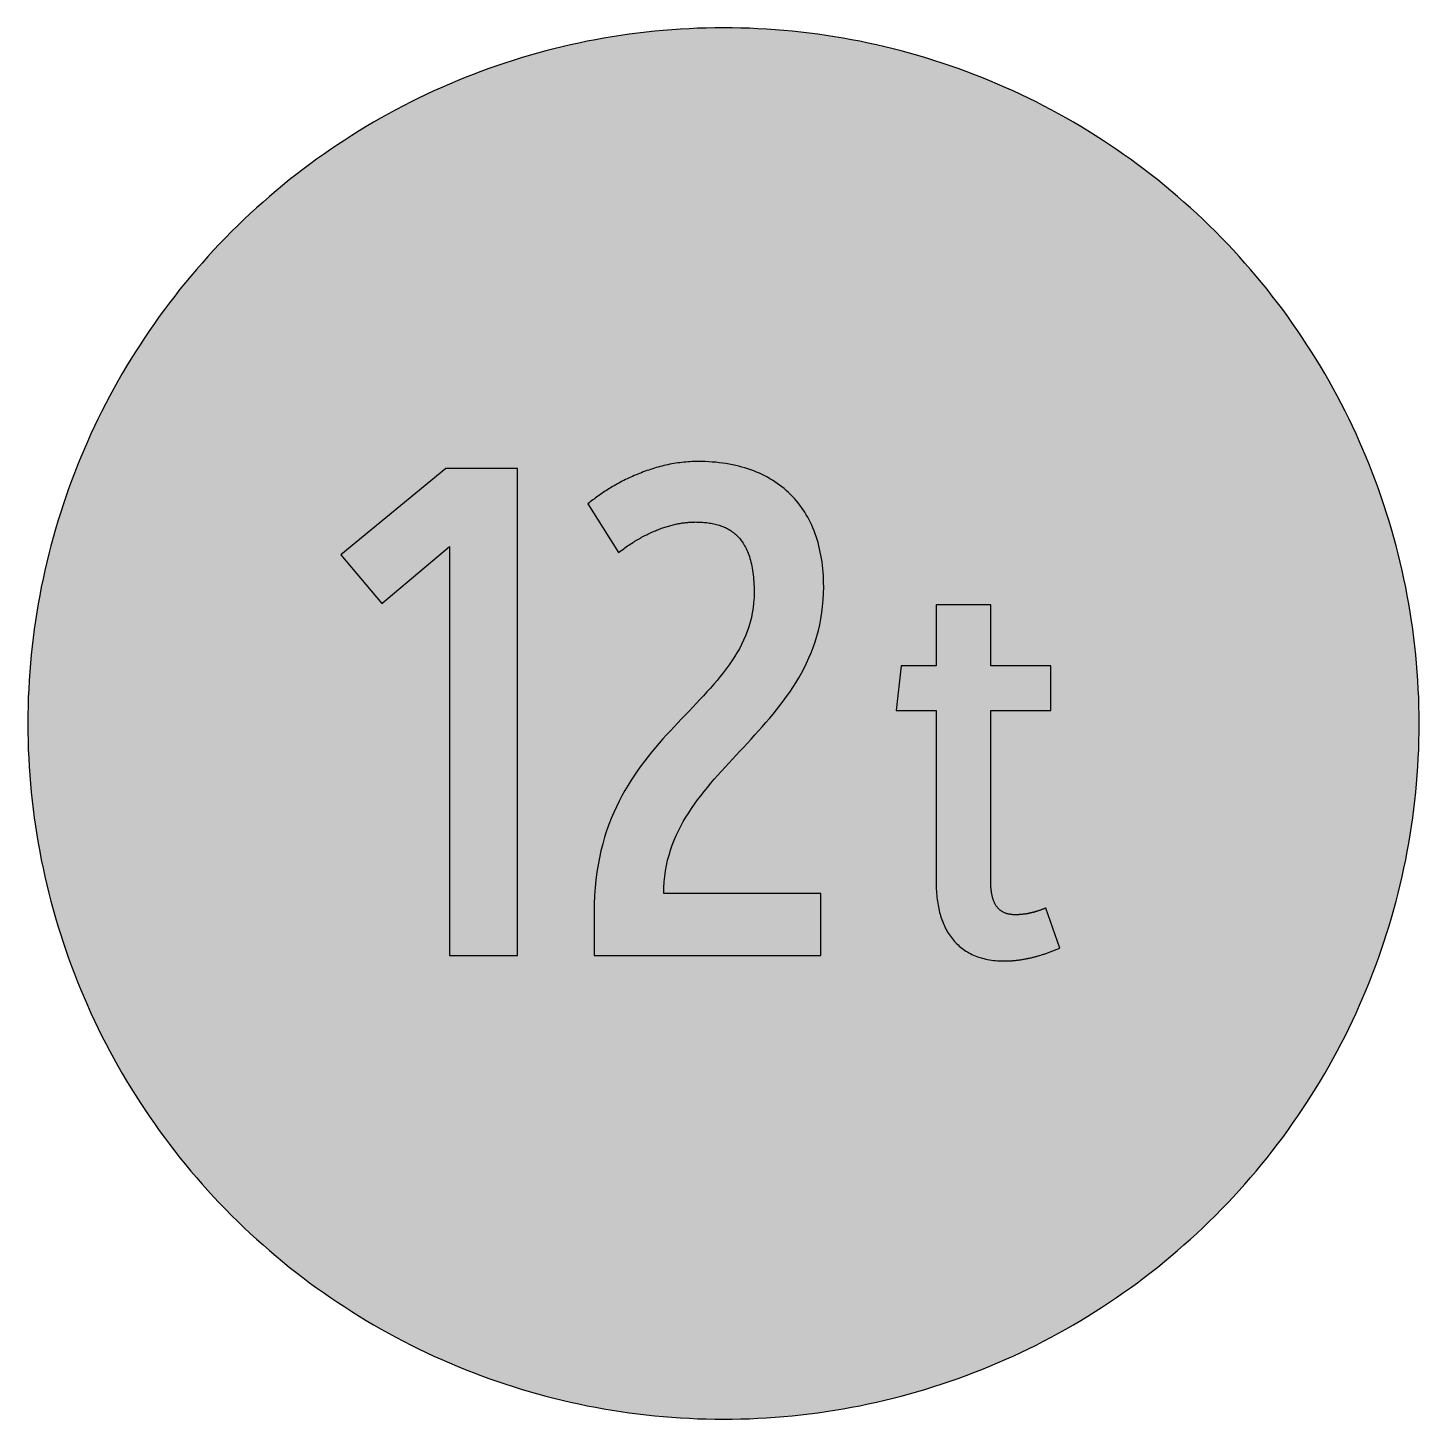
# Model space of a CAD drawing. Header units: millimetres. Extents: x 0 to 212, y 0 to 212.
import ezdxf

# ---------------------------------------------------------------- set-up
doc = ezdxf.new("R2010")
doc.units = ezdxf.units.MM

msp = doc.modelspace()

# ---------------------------------------------------------------- hatches: boundary and pattern name
for color, points in [(254, [(211.7189, 105.8869), (211.709, 107.2007), (211.6861, 108.5139), (211.6455, 109.8245), (211.5871, 111.1326), (211.5134, 112.4407), (211.4245, 113.7437), (211.3204, 115.0468), (211.201, 116.3447), (211.0638, 117.6426), (210.9114, 118.9355), (210.7413, 120.2258), (210.5584, 121.5136), (210.3577, 122.7988), (210.1418, 124.079), (209.9107, 125.3566), (209.6643, 126.6292), (209.4027, 127.8992), (209.1258, 129.1641), (208.8337, 130.4239), (208.5264, 131.6812), (208.2038, 132.936), (207.866, 134.1831), (207.5104, 135.4277), (207.1421, 136.6647), (206.7611, 137.8991), (206.3623, 139.1285), (205.9483, 140.3502), (205.5216, 141.5694), (205.0771, 142.781), (204.6199, 143.9901), (204.1474, 145.1915), (203.6623, 146.3853), (203.1619, 147.574), (202.6463, 148.7576), (202.1154, 149.9362), (201.5693, 151.1046), (201.0105, 152.2705), (200.439, 153.4262), (199.8523, 154.5768), (199.2503, 155.7198), (198.6356, 156.8577), (198.0057, 157.9855), (197.3605, 159.1081), (196.7052, 160.2232), (196.0321, 161.3281), (195.3489, 162.4279), (194.6504, 163.5176), (193.9366, 164.6022), (193.2102, 165.6766), (192.471, 166.7434), (191.7167, 167.8), (190.9521, 168.849), (190.1698, 169.8904), (189.3773, 170.9217), (188.5696, 171.9428), (187.7517, 172.9562), (186.9161, 173.9621), (186.0702, 174.9552), (185.2117, 175.9407), (184.338, 176.9161), (183.454, 177.8838), (182.5549, 178.8389), (181.643, 179.7837), (180.721, 180.7185), (179.7837, 181.643), (178.8389, 182.5549), (177.8838, 183.454), (176.9161, 184.338), (175.9407, 185.2117), (174.9552, 186.0702), (173.9621, 186.9161), (172.9562, 187.7492), (171.9428, 188.5696), (170.9217, 189.3773), (169.8904, 190.1698), (168.849, 190.9496), (167.8, 191.7167), (166.7408, 192.471), (165.6766, 193.2102), (164.6022, 193.9366), (163.5176, 194.6504), (162.4279, 195.3489), (161.3281, 196.0321), (160.2232, 196.7052), (159.1081, 197.3631), (157.9855, 198.0057), (156.8577, 198.6356), (155.7198, 199.2503), (154.5768, 199.8523), (153.4262, 200.439), (152.2705, 201.0131), (151.1046, 201.5719), (149.9362, 202.1154), (148.7576, 202.6463), (147.574, 203.1619), (146.3853, 203.6623), (145.1889, 204.15), (143.9875, 204.6199), (142.781, 205.0796), (141.5694, 205.5216), (140.3502, 205.9483), (139.1285, 206.3623), (137.8991, 206.7611), (136.6647, 207.1446), (135.4252, 207.5129), (134.1831, 207.866), (132.9334, 208.2038), (131.6812, 208.5264), (130.4239, 208.8337), (129.1641, 209.1284), (127.8966, 209.4052), (126.6292, 209.6668), (125.3541, 209.9132), (124.0765, 210.1444), (122.7963, 210.3603), (121.5136, 210.5584), (120.2258, 210.7438), (118.9355, 210.9114), (117.6401, 211.0638), (116.3447, 211.201), (115.0468, 211.3229), (113.7437, 211.4271), (112.4382, 211.516), (111.1326, 211.5896), (109.8245, 211.6455), (108.5113, 211.6861), (107.1982, 211.7115), (105.885, 211.7192), (104.5693, 211.7115), (103.2561, 211.6861), (101.9454, 211.6455), (100.6373, 211.5896), (99.3292, 211.516), (98.0262, 211.4271), (96.7232, 211.3229), (95.4253, 211.201), (94.1273, 211.0638), (92.8345, 210.9114), (91.5441, 210.7438), (90.2564, 210.5584), (88.9711, 210.3603), (87.691, 210.1444), (86.4133, 209.9132), (85.1408, 209.6668), (83.8708, 209.4052), (82.6059, 209.1284), (81.346, 208.8337), (80.0887, 208.5264), (78.834, 208.2038), (77.5868, 207.866), (76.3422, 207.5129), (75.1053, 207.1446), (73.8708, 206.7611), (72.6415, 206.3623), (71.4197, 205.9483), (70.2005, 205.5216), (68.9889, 205.0796), (67.7799, 204.6199), (66.5785, 204.15), (65.3847, 203.6623), (64.196, 203.1619), (63.0123, 202.6463), (61.8338, 202.1154), (60.6628, 201.5719), (59.4995, 201.0131), (58.3438, 200.439), (57.1932, 199.8523), (56.0502, 199.2503), (54.9123, 198.6356), (53.7845, 198.0057), (52.6618, 197.3631), (51.5468, 196.7052), (50.4419, 196.0321), (49.342, 195.3489), (48.2524, 194.6504), (47.1678, 193.9366), (46.0934, 193.2102), (45.0266, 192.471), (43.9699, 191.7167), (42.9209, 190.9496), (41.8795, 190.1698), (40.8483, 189.3773), (39.8272, 188.5696), (38.8137, 187.7492), (37.8079, 186.9161), (36.8148, 186.0702), (35.8292, 185.2117), (34.8539, 184.338), (33.8861, 183.454), (32.9311, 182.5549), (31.9862, 181.643), (31.049, 180.7185), (30.1269, 179.7837), (29.2151, 178.8389), (28.3159, 177.8838), (27.432, 176.9161), (26.5582, 175.9407), (25.6997, 174.9552), (24.8539, 173.9621), (24.0208, 172.9562), (23.2004, 171.9428), (22.3926, 170.9217), (21.6002, 169.8904), (20.8204, 168.849), (20.0533, 167.8), (19.2989, 166.7434), (18.5598, 165.6766), (17.8333, 164.6022), (17.1196, 163.5176), (16.4211, 162.4279), (15.7378, 161.3281), (15.0647, 160.2232), (14.4069, 159.1081), (13.7643, 157.9855), (13.1343, 156.8577), (12.5197, 155.7198), (11.9177, 154.5768), (11.3309, 153.4262), (10.7569, 152.2705), (10.1981, 151.1046), (9.6545, 149.9362), (9.1237, 148.7576), (8.6081, 147.574), (8.1077, 146.3853), (7.62, 145.1915), (7.1501, 143.9901), (6.6904, 142.781), (6.2484, 141.5694), (5.8217, 140.3502), (5.4077, 139.1285), (5.0089, 137.8991), (4.6253, 136.6647), (4.257, 135.4277), (3.904, 134.1831), (3.5662, 132.936), (3.2436, 131.6812), (2.9362, 130.4239), (2.6416, 129.1641), (2.3647, 127.8992), (2.1031, 126.6292), (1.8567, 125.3566), (1.6256, 124.079), (1.4097, 122.7988), (1.2116, 121.5136), (1.0262, 120.2258), (0.8585, 118.9355), (0.7061, 117.6426), (0.569, 116.3447), (0.447, 115.0468), (0.3429, 113.7437), (0.254, 112.4407), (0.1803, 111.1326), (0.1245, 109.8245), (0.0838, 108.5139), (0.0584, 107.2007), (0.0508, 105.885), (0.0584, 104.5718), (0.0838, 103.2586), (0.1245, 101.9454), (0.1803, 100.6373), (0.254, 99.3318), (0.3429, 98.0262), (0.447, 96.7232), (0.569, 95.4253), (0.7061, 94.1299), (0.8585, 92.8345), (1.0262, 91.5441), (1.2116, 90.2564), (1.4097, 88.9737), (1.6256, 87.6935), (1.8567, 86.4159), (2.1031, 85.1408), (2.3647, 83.8733), (2.6416, 82.6059), (2.9362, 81.346), (3.2436, 80.0887), (3.5662, 78.8365), (3.904, 77.5868), (4.257, 76.3448), (4.6253, 75.1053), (5.0089, 73.8708), (5.4077, 72.6415), (5.8217, 71.4197), (6.2484, 70.2005), (6.6904, 68.9889), (7.1501, 67.7824), (7.62, 66.581), (8.1077, 65.3847), (8.6081, 64.196), (9.1237, 63.0123), (9.6545, 61.8338), (10.1981, 60.6654), (10.7569, 59.4995), (11.3309, 58.3438), (11.9177, 57.1932), (12.5197, 56.0502), (13.1343, 54.9123), (13.7643, 53.7845), (14.4069, 52.6618), (15.0647, 51.5468), (15.7378, 50.4419), (16.4211, 49.342), (17.1196, 48.2524), (17.8333, 47.1678), (18.5598, 46.0934), (19.2989, 45.0291), (20.0533, 43.9699), (20.8204, 42.9209), (21.6002, 41.8795), (22.3926, 40.8483), (23.2004, 39.8272), (24.0208, 38.8137), (24.8539, 37.8079), (25.6997, 36.8148), (26.5582, 35.8292), (27.432, 34.8539), (28.3159, 33.8861), (29.2151, 32.9311), (30.1269, 31.9862), (31.049, 31.049), (31.9862, 30.1269), (32.9311, 29.2151), (33.8861, 28.3159), (34.8539, 27.432), (35.8292, 26.5582), (36.8148, 25.6997), (37.8079, 24.8539), (38.8137, 24.0182), (39.8272, 23.2004), (40.8483, 22.3926), (41.8795, 21.6002), (42.9209, 20.8178), (43.9699, 20.0533), (45.0266, 19.2989), (46.0934, 18.5598), (47.1678, 17.8333), (48.2524, 17.1196), (49.342, 16.4211), (50.4419, 15.7378), (51.5468, 15.0647), (52.6618, 14.4094), (53.7845, 13.7643), (54.9123, 13.1343), (56.0502, 12.5197), (57.1932, 11.9177), (58.3438, 11.3309), (59.4995, 10.7594), (60.6628, 10.2006), (61.8338, 9.6545), (63.0123, 9.1237), (64.196, 8.6081), (65.3847, 8.1077), (66.5785, 7.6225), (67.7799, 7.1501), (68.9889, 6.6929), (70.2005, 6.2484), (71.4197, 5.8217), (72.6415, 5.4077), (73.8708, 5.0089), (75.1053, 4.6279), (76.3422, 4.2596), (77.5868, 3.904), (78.834, 3.5662), (80.0887, 3.2436), (81.346, 2.9362), (82.6059, 2.6441), (83.8708, 2.3673), (85.1408, 2.1057), (86.4133, 1.8593), (87.691, 1.6281), (88.9711, 1.4122), (90.2564, 1.2116), (91.5441, 1.0287), (92.8345, 0.8585), (94.1273, 0.7061), (95.4253, 0.569), (96.7232, 0.4496), (98.0262, 0.3454), (99.3292, 0.2565), (100.6373, 0.1829), (101.9454, 0.1245), (103.2561, 0.0838), (104.5693, 0.061), (105.885, 0.0533), (107.1982, 0.061), (108.5113, 0.0838), (109.8245, 0.1245), (111.1326, 0.1829), (112.4382, 0.2565), (113.7437, 0.3454), (115.0468, 0.4496), (116.3447, 0.569), (117.6401, 0.7061), (118.9355, 0.8585), (120.2258, 1.0287), (121.5136, 1.2116), (122.7963, 1.4122), (124.0765, 1.6281), (125.3541, 1.8593), (126.6292, 2.1057), (127.8966, 2.3673), (129.1641, 2.6441), (130.4239, 2.9362), (131.6812, 3.2436), (132.9334, 3.5662), (134.1831, 3.904), (135.4252, 4.2596), (136.6647, 4.6279), (137.8991, 5.0089), (139.1285, 5.4077), (140.3502, 5.8217), (141.5694, 6.2484), (142.781, 6.6929), (143.9875, 7.1501), (145.1889, 7.6225), (146.3853, 8.1077), (147.574, 8.6081), (148.7576, 9.1237), (149.9362, 9.6545), (151.1046, 10.2006), (152.2705, 10.7594), (153.4262, 11.3309), (154.5768, 11.9177), (155.7198, 12.5197), (156.8577, 13.1343), (157.9855, 13.7643), (159.1081, 14.4094), (160.2232, 15.0647), (161.3281, 15.7378), (162.4279, 16.4211), (163.5176, 17.1196), (164.6022, 17.8333), (165.6766, 18.5598), (166.7408, 19.2989), (167.8, 20.0533), (168.849, 20.8178), (169.8904, 21.6002), (170.9217, 22.3926), (171.9428, 23.2004), (172.9562, 24.0182), (173.9621, 24.8539), (174.9552, 25.6997), (175.9407, 26.5582), (176.9161, 27.432), (177.8838, 28.3159), (178.8389, 29.2151), (179.7837, 30.1269), (180.721, 31.049), (181.643, 31.9862), (182.5549, 32.9311), (183.454, 33.8861), (184.338, 34.8539), (185.2117, 35.8292), (186.0702, 36.8148), (186.9161, 37.8079), (187.7517, 38.8137), (188.5696, 39.8272), (189.3773, 40.8483), (190.1698, 41.8795), (190.9521, 42.9209), (191.7167, 43.9699), (192.471, 45.0291), (193.2102, 46.0934), (193.9366, 47.1678), (194.6504, 48.2524), (195.3489, 49.342), (196.0321, 50.4419), (196.7052, 51.5468), (197.3605, 52.6618), (198.0057, 53.7845), (198.6356, 54.9123), (199.2503, 56.0502), (199.8523, 57.1932), (200.439, 58.3438), (201.0105, 59.4995), (201.5693, 60.6654), (202.1154, 61.8338), (202.6463, 63.0123), (203.1619, 64.196), (203.6623, 65.3847), (204.1474, 66.581), (204.6199, 67.7824), (205.0771, 68.9889), (205.5216, 70.2005), (205.9483, 71.4197), (206.3623, 72.6415), (206.7611, 73.8708), (207.1421, 75.1053), (207.5104, 76.3448), (207.866, 77.5868), (208.2038, 78.8365), (208.5264, 80.0887), (208.8337, 81.346), (209.1258, 82.6059), (209.4027, 83.8733), (209.6643, 85.1408), (209.9107, 86.4159), (210.1418, 87.6935), (210.3577, 88.9737), (210.5584, 90.2564), (210.7413, 91.5441), (210.9114, 92.8345), (211.0638, 94.1299), (211.201, 95.4253), (211.3204, 96.7232), (211.4245, 98.0262), (211.5134, 99.3318), (211.5871, 100.6373), (211.6455, 101.9454), (211.6861, 103.2586), (211.709, 104.5718), (211.7166, 105.885)]), (59, [(64.1876, 70.6092), (74.5603, 70.6092), (74.5603, 144.6911), (63.6584, 144.6911), (47.6772, 131.5678), (53.9228, 124.1594), (64.1876, 132.8371)]), (59, [(101.5478, 136.5412), (101.7753, 136.5377), (102.0013, 136.5352), (102.2248, 136.5275), (102.4484, 136.5174), (102.6719, 136.5047), (102.8929, 136.4894), (103.1113, 136.4691), (103.3297, 136.4463), (103.5456, 136.4183), (103.7615, 136.3878), (103.9724, 136.3548), (104.1832, 136.3142), (104.3915, 136.2735), (104.5997, 136.2253), (104.8029, 136.1745), (105.0061, 136.1211), (105.2043, 136.0602), (105.4024, 135.9941), (105.598, 135.9256), (105.7885, 135.8519), (105.979, 135.7732), (106.1669, 135.6868), (106.3498, 135.5979), (106.5327, 135.5014), (106.7105, 135.4023), (106.8857, 135.2956), (107.0585, 135.1813), (107.2261, 135.0645), (107.3912, 134.94), (107.5538, 134.808), (107.7138, 134.6733), (107.8687, 134.5286), (108.0211, 134.3787), (108.171, 134.2238), (108.3158, 134.0612), (108.4555, 133.891), (108.5926, 133.7132), (108.7247, 133.5303), (108.8542, 133.3373), (108.9787, 133.1392), (109.1006, 132.9334), (109.2175, 132.7201), (109.3292, 132.4991), (109.4359, 132.2705), (109.54, 132.0317), (109.6391, 131.7879), (109.7331, 131.5339), (109.822, 131.2723), (109.9058, 131.0005), (109.9845, 130.7236), (110.0607, 130.4341), (110.1293, 130.1394), (110.1928, 129.8321), (110.2538, 129.5197), (110.3071, 129.1946), (110.3554, 128.8618), (110.3986, 128.5215), (110.4367, 128.1684), (110.4671, 127.8077), (110.4951, 127.4369), (110.5154, 127.0533), (110.5306, 126.6622), (110.5383, 126.2609), (110.5433, 125.8494), (110.5256, 125.0417), (110.4722, 124.2543), (110.3859, 123.4846), (110.269, 122.7328), (110.1192, 121.9962), (109.9414, 121.2799), (109.7331, 120.5763), (109.4969, 119.888), (109.2327, 119.2124), (108.9457, 118.5494), (108.6333, 117.8992), (108.2954, 117.2591), (107.9373, 116.6292), (107.5588, 116.0094), (107.1575, 115.3973), (106.7384, 114.7928), (106.3015, 114.1933), (105.8494, 113.6015), (105.3795, 113.0122), (104.8969, 112.428), (104.3991, 111.8464), (103.8911, 111.2672), (103.3704, 110.6907), (102.8395, 110.1141), (102.301, 109.535), (101.7549, 108.9558), (101.2012, 108.3742), (100.6424, 107.7874), (100.0785, 107.2007), (99.5121, 106.6063), (98.9406, 106.0069), (98.3717, 105.3998), (97.8002, 104.7852), (97.2312, 104.1629), (96.6648, 103.5304), (96.1009, 102.8878), (95.5421, 102.235), (94.9884, 101.5695), (94.4423, 100.8913), (93.9038, 100.2005), (93.3729, 99.4918), (92.8522, 98.7704), (92.3442, 98.0313), (91.8464, 97.2769), (91.3638, 96.5022), (90.8939, 95.7097), (90.4418, 94.8969), (90.0049, 94.0613), (89.5858, 93.2053), (89.1845, 92.329), (88.806, 91.4273), (88.4479, 90.5002), (88.1101, 89.5502), (87.7976, 88.5723), (87.5106, 87.5665), (87.2465, 86.5353), (87.0102, 85.4735), (86.802, 84.3839), (86.6242, 83.2637), (86.4743, 82.1106), (86.3549, 80.9244), (86.2711, 79.7077), (86.2178, 78.4555), (86.2, 77.1677), (86.202, 70.6092), (120.7022, 70.6092), (120.7022, 80.028), (96.7853, 80.028), (96.8019, 80.9142), (96.8527, 81.7829), (96.9391, 82.6338), (97.0585, 83.4644), (97.2058, 84.2797), (97.3861, 85.0798), (97.5944, 85.8622), (97.8306, 86.6292), (98.0923, 87.3811), (98.3818, 88.1202), (98.6942, 88.8467), (99.0295, 89.5604), (99.3902, 90.2614), (99.7687, 90.9523), (100.1674, 91.633), (100.5865, 92.3036), (101.0234, 92.9665), (101.4781, 93.6193), (101.9454, 94.267), (102.4306, 94.9046), (102.9259, 95.5396), (103.4364, 96.1669), (103.9546, 96.7892), (104.4854, 97.4065), (105.0239, 98.0237), (105.5726, 98.6358), (106.1263, 99.2454), (106.6851, 99.855), (107.249, 100.4621), (107.8154, 101.0717), (108.3843, 101.6813), (108.9558, 102.2909), (109.5248, 102.903), (110.0938, 103.5177), (110.6602, 104.1375), (111.2241, 104.7598), (111.7854, 105.3871), (112.3366, 106.0221), (112.8852, 106.6622), (113.4237, 107.3074), (113.9546, 107.9627), (114.4753, 108.6256), (114.9833, 109.2962), (115.4811, 109.9769), (115.9637, 110.6678), (116.4336, 111.3714), (116.8857, 112.0851), (117.3226, 112.8116), (117.7417, 113.5532), (118.1405, 114.3076), (118.5215, 115.0747), (118.8796, 115.857), (119.2149, 116.6571), (119.5273, 117.4725), (119.8169, 118.3081), (120.0785, 119.159), (120.3147, 120.0277), (120.523, 120.9167), (120.7033, 121.826), (120.8532, 122.7557), (120.97, 123.7082), (121.0564, 124.681), (121.1072, 125.6792), (121.125, 126.6977), (121.1199, 127.2591), (121.1047, 127.8153), (121.0793, 128.3614), (121.0437, 128.8999), (120.998, 129.4308), (120.9396, 129.9566), (120.8735, 130.4722), (120.7973, 130.9802), (120.711, 131.4806), (120.6144, 131.9733), (120.5078, 132.4585), (120.3909, 132.936), (120.2665, 133.4059), (120.1293, 133.8656), (119.9845, 134.3203), (119.8296, 134.7648), (119.6645, 135.2017), (119.4892, 135.6309), (119.3063, 136.05), (119.1133, 136.4615), (118.9101, 136.8654), (118.6967, 137.2616), (118.4758, 137.6477), (118.2446, 138.0287), (118.0059, 138.397), (117.7569, 138.7602), (117.4979, 139.1133), (117.2312, 139.4562), (116.9543, 139.7914), (116.6698, 140.1191), (116.3752, 140.4391), (116.0729, 140.7465), (115.7605, 141.0487), (115.4379, 141.3408), (115.1103, 141.6228), (114.7724, 141.8971), (114.4245, 142.1613), (114.0689, 142.4178), (113.7056, 142.6642), (113.3323, 142.9029), (112.9513, 143.129), (112.5626, 143.35), (112.1639, 143.5583), (111.7575, 143.7589), (111.3434, 143.952), (110.9218, 144.1323), (110.49, 144.305), (110.0531, 144.4676), (109.6061, 144.6225), (109.1514, 144.7648), (108.6891, 144.8994), (108.2167, 145.0238), (107.7392, 145.1381), (107.2515, 145.2448), (106.7587, 145.3388), (106.2558, 145.4252), (105.7478, 145.4988), (105.2297, 145.5649), (104.7039, 145.6207), (104.173, 145.6665), (103.632, 145.702), (103.0859, 145.7274), (102.5322, 145.7427), (101.9683, 145.7477), (101.661, 145.7452), (101.3562, 145.7376), (101.0488, 145.7274), (100.7415, 145.7096), (100.4367, 145.6893), (100.1319, 145.6639), (99.8271, 145.636), (99.5223, 145.6004), (99.22, 145.5623), (98.9178, 145.5217), (98.6155, 145.4734), (98.3158, 145.4252), (98.0161, 145.3693), (97.7189, 145.3134), (97.4192, 145.2499), (97.1245, 145.1864), (96.8299, 145.1178), (96.5352, 145.0442), (96.2431, 144.9705), (95.951, 144.8892), (95.6615, 144.8079), (95.3719, 144.7216), (95.0849, 144.6352), (94.8004, 144.5438), (94.5159, 144.4473), (94.234, 144.3507), (93.9521, 144.2517), (93.6727, 144.1475), (93.3958, 144.0434), (93.1215, 143.9342), (92.8472, 143.8224), (92.5754, 143.7107), (92.3061, 143.5964), (92.0394, 143.477), (91.7753, 143.3576), (91.5111, 143.2357), (91.2495, 143.1138), (90.993, 142.9868), (90.7364, 142.8598), (90.4824, 142.7302), (90.231, 142.5981), (89.982, 142.4661), (89.7357, 142.3314), (89.4918, 142.1968), (89.2505, 142.0597), (89.0118, 141.92), (88.7781, 141.7803), (88.5444, 141.6406), (88.3133, 141.4983), (88.0872, 141.3561), (87.8637, 141.2113), (87.6427, 141.0665), (87.4243, 140.9217), (87.2109, 140.7744), (86.9975, 140.6271), (86.7893, 140.4798), (86.5861, 140.3325), (86.3829, 140.1851), (86.1847, 140.0353), (85.9892, 139.888), (85.7987, 139.7381), (85.6107, 139.5908), (85.4278, 139.4409), (85.2475, 139.2911), (89.9061, 131.8849), (90.104, 132.0368), (90.3021, 132.1867), (90.5002, 132.3315), (90.6983, 132.4762), (90.8939, 132.6185), (91.092, 132.7556), (91.2901, 132.8928), (91.4857, 133.0249), (91.6813, 133.157), (91.8794, 133.284), (92.075, 133.4084), (92.2706, 133.5329), (92.4662, 133.6523), (92.6592, 133.7691), (92.8548, 133.8834), (93.0478, 133.9952), (93.2409, 134.1044), (93.4339, 134.2111), (93.6269, 134.3152), (93.82, 134.4168), (94.0105, 134.5159), (94.2035, 134.6124), (94.394, 134.7064), (94.5845, 134.7978), (94.7725, 134.8867), (94.963, 134.9756), (95.1509, 135.0594), (95.3389, 135.1407), (95.5243, 135.2194), (95.7123, 135.2956), (95.8977, 135.3693), (96.0831, 135.443), (96.266, 135.5115), (96.4514, 135.5776), (96.6343, 135.6436), (96.8172, 135.7071), (96.9975, 135.7655), (97.1779, 135.824), (97.3582, 135.8798), (97.5385, 135.9306), (97.7163, 135.9814), (97.8941, 136.0297), (98.0694, 136.078), (98.2447, 136.1211), (98.4199, 136.1618), (98.5926, 136.2024), (98.7654, 136.238), (98.9381, 136.2735), (99.1108, 136.3066), (99.2784, 136.337), (99.4486, 136.365), (99.6163, 136.3904), (99.7839, 136.4158), (99.949, 136.4361), (100.1141, 136.4564), (100.2767, 136.4742), (100.4392, 136.4894), (100.6018, 136.5021), (100.7618, 136.5148), (100.9218, 136.5225), (101.0793, 136.5301), (101.2368, 136.5352), (101.3917, 136.5377), (101.5467, 136.5402)]), (59, [(138.2434, 81.6155), (138.2446, 81.2952), (138.2522, 80.9777), (138.2624, 80.6628), (138.2801, 80.3504), (138.3005, 80.043), (138.3259, 79.7357), (138.3563, 79.4334), (138.3919, 79.1362), (138.43, 78.8391), (138.4757, 78.547), (138.524, 78.2599), (138.5799, 77.9729), (138.6383, 77.691), (138.7018, 77.4141), (138.7704, 77.1398), (138.844, 76.868), (138.9228, 76.6013), (139.0066, 76.3397), (139.0955, 76.0806), (139.1895, 75.8266), (139.286, 75.5752), (139.3901, 75.3288), (139.4993, 75.0875), (139.6136, 74.8487), (139.7305, 74.6176), (139.8549, 74.389), (139.9845, 74.1629), (140.1191, 73.9445), (140.2588, 73.7286), (140.4036, 73.5203), (140.5534, 73.3146), (140.7084, 73.1164), (140.8684, 72.9209), (141.0335, 72.7304), (141.2037, 72.5449), (141.3815, 72.3671), (141.5618, 72.1919), (141.7498, 72.0242), (141.9428, 71.8591), (142.1409, 71.7017), (142.3441, 71.5493), (142.5524, 71.4045), (142.7658, 71.2622), (142.9868, 71.1276), (143.2128, 70.9981), (143.4414, 70.8762), (143.6776, 70.7593), (143.9215, 70.6476), (144.1679, 70.5434), (144.4219, 70.4444), (144.6809, 70.3529), (144.9451, 70.2666), (145.2143, 70.1878), (145.4912, 70.1142), (145.7731, 70.0481), (146.0602, 69.9872), (146.3548, 69.9364), (146.652, 69.8881), (146.9568, 69.85), (147.2692, 69.817), (147.5842, 69.7916), (147.9067, 69.7738), (148.2369, 69.7636), (148.5697, 69.7611), (148.7043, 69.7611), (148.8389, 69.7636), (148.9761, 69.7662), (149.1107, 69.7687), (149.2428, 69.7738), (149.3774, 69.7789), (149.512, 69.7865), (149.6466, 69.7941), (149.7813, 69.8043), (149.9133, 69.8144), (150.048, 69.8271), (150.1826, 69.8373), (150.3147, 69.8525), (150.4493, 69.8652), (150.5814, 69.8805), (150.716, 69.8983), (150.8481, 69.916), (150.9827, 69.9338), (151.1148, 69.9516), (151.2468, 69.9719), (151.3815, 69.9948), (151.5135, 70.0176), (151.6456, 70.0405), (151.7777, 70.0634), (151.9123, 70.0888), (152.0444, 70.1142), (152.1765, 70.1421), (152.3086, 70.17), (152.4406, 70.198), (152.5727, 70.2285), (152.7048, 70.2589), (152.8369, 70.2894), (152.969, 70.3224), (153.101, 70.3555), (153.2331, 70.3885), (153.3627, 70.424), (153.4947, 70.4596), (153.6268, 70.4952), (153.7589, 70.5333), (153.891, 70.5714), (154.0205, 70.6095), (154.1526, 70.6501), (154.2847, 70.6882), (154.4168, 70.7314), (154.5463, 70.772), (154.6784, 70.8152), (154.8105, 70.8584), (154.94, 70.9041), (155.0721, 70.9473), (155.2042, 70.993), (155.3337, 71.0413), (155.4658, 71.087), (155.5953, 71.1352), (155.7274, 71.1835), (155.8595, 71.2343), (155.989, 71.2826), (156.1211, 71.3334), (156.2506, 71.3867), (156.3827, 71.4375), (156.5123, 71.4908), (156.6443, 71.5442), (156.7764, 71.5975), (156.906, 71.6534), (157.038, 71.7067), (154.9217, 77.8051), (154.8308, 77.7697), (154.7393, 77.7342), (154.6504, 77.7011), (154.5641, 77.6681), (154.4752, 77.6351), (154.3888, 77.6021), (154.305, 77.5716), (154.2212, 77.5411), (154.1374, 77.5106), (154.0535, 77.4827), (153.9723, 77.4548), (153.891, 77.4268), (153.8097, 77.4014), (153.731, 77.3735), (153.6522, 77.3481), (153.5735, 77.3227), (153.4973, 77.2998), (153.4185, 77.277), (153.3423, 77.2541), (153.2687, 77.2312), (153.1925, 77.2084), (153.1188, 77.1881), (153.0452, 77.1677), (152.9715, 77.1474), (152.8978, 77.1296), (152.8267, 77.1093), (152.7556, 77.0915), (152.6819, 77.0738), (152.6134, 77.0585), (152.5422, 77.0407), (152.4711, 77.0255), (152.4025, 77.0103), (152.334, 76.995), (152.2628, 76.9823), (152.1943, 76.9671), (152.1282, 76.9544), (152.0596, 76.9417), (151.9911, 76.9315), (151.925, 76.9188), (151.8564, 76.9087), (151.7904, 76.8985), (151.7218, 76.8883), (151.6558, 76.8782), (151.5897, 76.8706), (151.5237, 76.8629), (151.4577, 76.8553), (151.3916, 76.8477), (151.3256, 76.8401), (151.2595, 76.8325), (151.1935, 76.8274), (151.1275, 76.8223), (151.0614, 76.8172), (150.9954, 76.8121), (150.9293, 76.8071), (150.8633, 76.8045), (150.7973, 76.7994), (150.7312, 76.7969), (150.6652, 76.7944), (150.5991, 76.7918), (150.5331, 76.7918), (150.4645, 76.7893), (150.3985, 76.7893), (150.3324, 76.7893), (150.2639, 76.7893), (150.1394, 76.7893), (150.0149, 76.7944), (149.893, 76.7994), (149.7762, 76.8096), (149.6593, 76.8223), (149.545, 76.8375), (149.4358, 76.8553), (149.3266, 76.8756), (149.2199, 76.8985), (149.1158, 76.9239), (149.0142, 76.9518), (148.9151, 76.9823), (148.8161, 77.0153), (148.7221, 77.0509), (148.6306, 77.089), (148.5392, 77.1296), (148.4503, 77.1754), (148.3639, 77.2211), (148.2801, 77.2693), (148.1988, 77.3201), (148.1201, 77.3735), (148.0439, 77.4319), (147.9677, 77.4903), (147.894, 77.5513), (147.8255, 77.6148), (147.7543, 77.6808), (147.6883, 77.7494), (147.6248, 77.8231), (147.5613, 77.8967), (147.5003, 77.9729), (147.4419, 78.0517), (147.386, 78.1329), (147.3302, 78.2142), (147.2794, 78.3006), (147.2286, 78.3895), (147.1803, 78.4809), (147.132, 78.5724), (147.0889, 78.6689), (147.0457, 78.7679), (147.0025, 78.867), (146.9644, 78.9686), (146.9263, 79.0753), (146.8907, 79.182), (146.8577, 79.2912), (146.8247, 79.4029), (146.7968, 79.5172), (146.7663, 79.6341), (146.7409, 79.7509), (146.7155, 79.8728), (146.6926, 79.9973), (146.6698, 80.1218), (146.652, 80.2488), (146.6317, 80.3783), (146.6164, 80.5104), (146.6012, 80.645), (146.5885, 80.7822), (146.5758, 80.9219), (146.5656, 81.0616), (146.558, 81.2038), (146.5504, 81.3486), (146.5453, 81.4959), (146.5428, 81.6458), (146.5402, 81.7982), (146.5402, 81.9506), (146.5407, 107.8615), (155.6854, 107.8615), (155.6854, 114.6344), (146.5407, 114.6344), (146.5407, 123.9488), (138.2434, 123.9488), (138.2434, 114.6344), (132.909, 114.6344), (132.147, 107.8615), (138.2434, 107.8615)])]:
    msp.add_hatch(color=color).paths.add_polyline_path(points)

# ---------------------------------------------------------------- linework, layer by layer
at = {"color": 254}
msp.add_lwpolyline([(211.7189, 105.8869), (211.709, 107.2007), (211.6861, 108.5139), (211.6455, 109.8245), (211.5871, 111.1326), (211.5134, 112.4407), (211.4245, 113.7437), (211.3204, 115.0468), (211.201, 116.3447), (211.0638, 117.6426), (210.9114, 118.9355), (210.7413, 120.2258), (210.5584, 121.5136), (210.3577, 122.7988), (210.1418, 124.079), (209.9107, 125.3566), (209.6643, 126.6292), (209.4027, 127.8992), (209.1258, 129.1641), (208.8337, 130.4239), (208.5264, 131.6812), (208.2038, 132.936), (207.866, 134.1831), (207.5104, 135.4277), (207.1421, 136.6647), (206.7611, 137.8991), (206.3623, 139.1285), (205.9483, 140.3502), (205.5216, 141.5694), (205.0771, 142.781), (204.6199, 143.9901), (204.1474, 145.1915), (203.6623, 146.3853), (203.1619, 147.574), (202.6463, 148.7576), (202.1154, 149.9362), (201.5693, 151.1046), (201.0105, 152.2705), (200.439, 153.4262), (199.8523, 154.5768), (199.2503, 155.7198), (198.6356, 156.8577), (198.0057, 157.9855), (197.3605, 159.1081), (196.7052, 160.2232), (196.0321, 161.3281), (195.3489, 162.4279), (194.6504, 163.5176), (193.9366, 164.6022), (193.2102, 165.6766), (192.471, 166.7434), (191.7167, 167.8), (190.9521, 168.849), (190.1698, 169.8904), (189.3773, 170.9217), (188.5696, 171.9428), (187.7517, 172.9562), (186.9161, 173.9621), (186.0702, 174.9552), (185.2117, 175.9407), (184.338, 176.9161), (183.454, 177.8838), (182.5549, 178.8389), (181.643, 179.7837), (180.721, 180.7185), (179.7837, 181.643), (178.8389, 182.5549), (177.8838, 183.454), (176.9161, 184.338), (175.9407, 185.2117), (174.9552, 186.0702), (173.9621, 186.9161), (172.9562, 187.7492), (171.9428, 188.5696), (170.9217, 189.3773), (169.8904, 190.1698), (168.849, 190.9496), (167.8, 191.7167), (166.7408, 192.471), (165.6766, 193.2102), (164.6022, 193.9366), (163.5176, 194.6504), (162.4279, 195.3489), (161.3281, 196.0321), (160.2232, 196.7052), (159.1081, 197.3631), (157.9855, 198.0057), (156.8577, 198.6356), (155.7198, 199.2503), (154.5768, 199.8523), (153.4262, 200.439), (152.2705, 201.0131), (151.1046, 201.5719), (149.9362, 202.1154), (148.7576, 202.6463), (147.574, 203.1619), (146.3853, 203.6623), (145.1889, 204.15), (143.9875, 204.6199), (142.781, 205.0796), (141.5694, 205.5216), (140.3502, 205.9483), (139.1285, 206.3623), (137.8991, 206.7611), (136.6647, 207.1446), (135.4252, 207.5129), (134.1831, 207.866), (132.9334, 208.2038), (131.6812, 208.5264), (130.4239, 208.8337), (129.1641, 209.1284), (127.8966, 209.4052), (126.6292, 209.6668), (125.3541, 209.9132), (124.0765, 210.1444), (122.7963, 210.3603), (121.5136, 210.5584), (120.2258, 210.7438), (118.9355, 210.9114), (117.6401, 211.0638), (116.3447, 211.201), (115.0468, 211.3229), (113.7437, 211.4271), (112.4382, 211.516), (111.1326, 211.5896), (109.8245, 211.6455), (108.5113, 211.6861), (107.1982, 211.7115), (105.885, 211.7192), (104.5693, 211.7115), (103.2561, 211.6861), (101.9454, 211.6455), (100.6373, 211.5896), (99.3292, 211.516), (98.0262, 211.4271), (96.7232, 211.3229), (95.4253, 211.201), (94.1273, 211.0638), (92.8345, 210.9114), (91.5441, 210.7438), (90.2564, 210.5584), (88.9711, 210.3603), (87.691, 210.1444), (86.4133, 209.9132), (85.1408, 209.6668), (83.8708, 209.4052), (82.6059, 209.1284), (81.346, 208.8337), (80.0887, 208.5264), (78.834, 208.2038), (77.5868, 207.866), (76.3422, 207.5129), (75.1053, 207.1446), (73.8708, 206.7611), (72.6415, 206.3623), (71.4197, 205.9483), (70.2005, 205.5216), (68.9889, 205.0796), (67.7799, 204.6199), (66.5785, 204.15), (65.3847, 203.6623), (64.196, 203.1619), (63.0123, 202.6463), (61.8338, 202.1154), (60.6628, 201.5719), (59.4995, 201.0131), (58.3438, 200.439), (57.1932, 199.8523), (56.0502, 199.2503), (54.9123, 198.6356), (53.7845, 198.0057), (52.6618, 197.3631), (51.5468, 196.7052), (50.4419, 196.0321), (49.342, 195.3489), (48.2524, 194.6504), (47.1678, 193.9366), (46.0934, 193.2102), (45.0266, 192.471), (43.9699, 191.7167), (42.9209, 190.9496), (41.8795, 190.1698), (40.8483, 189.3773), (39.8272, 188.5696), (38.8137, 187.7492), (37.8079, 186.9161), (36.8148, 186.0702), (35.8292, 185.2117), (34.8539, 184.338), (33.8861, 183.454), (32.9311, 182.5549), (31.9862, 181.643), (31.049, 180.7185), (30.1269, 179.7837), (29.2151, 178.8389), (28.3159, 177.8838), (27.432, 176.9161), (26.5582, 175.9407), (25.6997, 174.9552), (24.8539, 173.9621), (24.0208, 172.9562), (23.2004, 171.9428), (22.3926, 170.9217), (21.6002, 169.8904), (20.8204, 168.849), (20.0533, 167.8), (19.2989, 166.7434), (18.5598, 165.6766), (17.8333, 164.6022), (17.1196, 163.5176), (16.4211, 162.4279), (15.7378, 161.3281), (15.0647, 160.2232), (14.4069, 159.1081), (13.7643, 157.9855), (13.1343, 156.8577), (12.5197, 155.7198), (11.9177, 154.5768), (11.3309, 153.4262), (10.7569, 152.2705), (10.1981, 151.1046), (9.6545, 149.9362), (9.1237, 148.7576), (8.6081, 147.574), (8.1077, 146.3853), (7.62, 145.1915), (7.1501, 143.9901), (6.6904, 142.781), (6.2484, 141.5694), (5.8217, 140.3502), (5.4077, 139.1285), (5.0089, 137.8991), (4.6253, 136.6647), (4.257, 135.4277), (3.904, 134.1831), (3.5662, 132.936), (3.2436, 131.6812), (2.9362, 130.4239), (2.6416, 129.1641), (2.3647, 127.8992), (2.1031, 126.6292), (1.8567, 125.3566), (1.6256, 124.079), (1.4097, 122.7988), (1.2116, 121.5136), (1.0262, 120.2258), (0.8585, 118.9355), (0.7061, 117.6426), (0.569, 116.3447), (0.447, 115.0468), (0.3429, 113.7437), (0.254, 112.4407), (0.1803, 111.1326), (0.1245, 109.8245), (0.0838, 108.5139), (0.0584, 107.2007), (0.0508, 105.885), (0.0584, 104.5718), (0.0838, 103.2586), (0.1245, 101.9454), (0.1803, 100.6373), (0.254, 99.3318), (0.3429, 98.0262), (0.447, 96.7232), (0.569, 95.4253), (0.7061, 94.1299), (0.8585, 92.8345), (1.0262, 91.5441), (1.2116, 90.2564), (1.4097, 88.9737), (1.6256, 87.6935), (1.8567, 86.4159), (2.1031, 85.1408), (2.3647, 83.8733), (2.6416, 82.6059), (2.9362, 81.346), (3.2436, 80.0887), (3.5662, 78.8365), (3.904, 77.5868), (4.257, 76.3448), (4.6253, 75.1053), (5.0089, 73.8708), (5.4077, 72.6415), (5.8217, 71.4197), (6.2484, 70.2005), (6.6904, 68.9889), (7.1501, 67.7824), (7.62, 66.581), (8.1077, 65.3847), (8.6081, 64.196), (9.1237, 63.0123), (9.6545, 61.8338), (10.1981, 60.6654), (10.7569, 59.4995), (11.3309, 58.3438), (11.9177, 57.1932), (12.5197, 56.0502), (13.1343, 54.9123), (13.7643, 53.7845), (14.4069, 52.6618), (15.0647, 51.5468), (15.7378, 50.4419), (16.4211, 49.342), (17.1196, 48.2524), (17.8333, 47.1678), (18.5598, 46.0934), (19.2989, 45.0291), (20.0533, 43.9699), (20.8204, 42.9209), (21.6002, 41.8795), (22.3926, 40.8483), (23.2004, 39.8272), (24.0208, 38.8137), (24.8539, 37.8079), (25.6997, 36.8148), (26.5582, 35.8292), (27.432, 34.8539), (28.3159, 33.8861), (29.2151, 32.9311), (30.1269, 31.9862), (31.049, 31.049), (31.9862, 30.1269), (32.9311, 29.2151), (33.8861, 28.3159), (34.8539, 27.432), (35.8292, 26.5582), (36.8148, 25.6997), (37.8079, 24.8539), (38.8137, 24.0182), (39.8272, 23.2004), (40.8483, 22.3926), (41.8795, 21.6002), (42.9209, 20.8178), (43.9699, 20.0533), (45.0266, 19.2989), (46.0934, 18.5598), (47.1678, 17.8333), (48.2524, 17.1196), (49.342, 16.4211), (50.4419, 15.7378), (51.5468, 15.0647), (52.6618, 14.4094), (53.7845, 13.7643), (54.9123, 13.1343), (56.0502, 12.5197), (57.1932, 11.9177), (58.3438, 11.3309), (59.4995, 10.7594), (60.6628, 10.2006), (61.8338, 9.6545), (63.0123, 9.1237), (64.196, 8.6081), (65.3847, 8.1077), (66.5785, 7.6225), (67.7799, 7.1501), (68.9889, 6.6929), (70.2005, 6.2484), (71.4197, 5.8217), (72.6415, 5.4077), (73.8708, 5.0089), (75.1053, 4.6279), (76.3422, 4.2596), (77.5868, 3.904), (78.834, 3.5662), (80.0887, 3.2436), (81.346, 2.9362), (82.6059, 2.6441), (83.8708, 2.3673), (85.1408, 2.1057), (86.4133, 1.8593), (87.691, 1.6281), (88.9711, 1.4122), (90.2564, 1.2116), (91.5441, 1.0287), (92.8345, 0.8585), (94.1273, 0.7061), (95.4253, 0.569), (96.7232, 0.4496), (98.0262, 0.3454), (99.3292, 0.2565), (100.6373, 0.1829), (101.9454, 0.1245), (103.2561, 0.0838), (104.5693, 0.061), (105.885, 0.0533), (107.1982, 0.061), (108.5113, 0.0838), (109.8245, 0.1245), (111.1326, 0.1829), (112.4382, 0.2565), (113.7437, 0.3454), (115.0468, 0.4496), (116.3447, 0.569), (117.6401, 0.7061), (118.9355, 0.8585), (120.2258, 1.0287), (121.5136, 1.2116), (122.7963, 1.4122), (124.0765, 1.6281), (125.3541, 1.8593), (126.6292, 2.1057), (127.8966, 2.3673), (129.1641, 2.6441), (130.4239, 2.9362), (131.6812, 3.2436), (132.9334, 3.5662), (134.1831, 3.904), (135.4252, 4.2596), (136.6647, 4.6279), (137.8991, 5.0089), (139.1285, 5.4077), (140.3502, 5.8217), (141.5694, 6.2484), (142.781, 6.6929), (143.9875, 7.1501), (145.1889, 7.6225), (146.3853, 8.1077), (147.574, 8.6081), (148.7576, 9.1237), (149.9362, 9.6545), (151.1046, 10.2006), (152.2705, 10.7594), (153.4262, 11.3309), (154.5768, 11.9177), (155.7198, 12.5197), (156.8577, 13.1343), (157.9855, 13.7643), (159.1081, 14.4094), (160.2232, 15.0647), (161.3281, 15.7378), (162.4279, 16.4211), (163.5176, 17.1196), (164.6022, 17.8333), (165.6766, 18.5598), (166.7408, 19.2989), (167.8, 20.0533), (168.849, 20.8178), (169.8904, 21.6002), (170.9217, 22.3926), (171.9428, 23.2004), (172.9562, 24.0182), (173.9621, 24.8539), (174.9552, 25.6997), (175.9407, 26.5582), (176.9161, 27.432), (177.8838, 28.3159), (178.8389, 29.2151), (179.7837, 30.1269), (180.721, 31.049), (181.643, 31.9862), (182.5549, 32.9311), (183.454, 33.8861), (184.338, 34.8539), (185.2117, 35.8292), (186.0702, 36.8148), (186.9161, 37.8079), (187.7517, 38.8137), (188.5696, 39.8272), (189.3773, 40.8483), (190.1698, 41.8795), (190.9521, 42.9209), (191.7167, 43.9699), (192.471, 45.0291), (193.2102, 46.0934), (193.9366, 47.1678), (194.6504, 48.2524), (195.3489, 49.342), (196.0321, 50.4419), (196.7052, 51.5468), (197.3605, 52.6618), (198.0057, 53.7845), (198.6356, 54.9123), (199.2503, 56.0502), (199.8523, 57.1932), (200.439, 58.3438), (201.0105, 59.4995), (201.5693, 60.6654), (202.1154, 61.8338), (202.6463, 63.0123), (203.1619, 64.196), (203.6623, 65.3847), (204.1474, 66.581), (204.6199, 67.7824), (205.0771, 68.9889), (205.5216, 70.2005), (205.9483, 71.4197), (206.3623, 72.6415), (206.7611, 73.8708), (207.1421, 75.1053), (207.5104, 76.3448), (207.866, 77.5868), (208.2038, 78.8365), (208.5264, 80.0887), (208.8337, 81.346), (209.1258, 82.6059), (209.4027, 83.8733), (209.6643, 85.1408), (209.9107, 86.4159), (210.1418, 87.6935), (210.3577, 88.9737), (210.5584, 90.2564), (210.7413, 91.5441), (210.9114, 92.8345), (211.0638, 94.1299), (211.201, 95.4253), (211.3204, 96.7232), (211.4245, 98.0262), (211.5134, 99.3318), (211.5871, 100.6373), (211.6455, 101.9454), (211.6861, 103.2586), (211.709, 104.5718), (211.7166, 105.885), (211.7189, 105.8869)], dxfattribs=at)
at = {"color": 59}
for points in [[(64.1876, 70.6092), (74.5603, 70.6092), (74.5603, 144.6911), (63.6584, 144.6911), (47.6772, 131.5678), (53.9228, 124.1594), (64.1876, 132.8371), (64.1876, 70.6092)], [(101.5478, 136.5412), (101.7753, 136.5377), (102.0013, 136.5352), (102.2248, 136.5275), (102.4484, 136.5174), (102.6719, 136.5047), (102.8929, 136.4894), (103.1113, 136.4691), (103.3297, 136.4463), (103.5456, 136.4183), (103.7615, 136.3878), (103.9724, 136.3548), (104.1832, 136.3142), (104.3915, 136.2735), (104.5997, 136.2253), (104.8029, 136.1745), (105.0061, 136.1211), (105.2043, 136.0602), (105.4024, 135.9941), (105.598, 135.9256), (105.7885, 135.8519), (105.979, 135.7732), (106.1669, 135.6868), (106.3498, 135.5979), (106.5327, 135.5014), (106.7105, 135.4023), (106.8857, 135.2956), (107.0585, 135.1813), (107.2261, 135.0645), (107.3912, 134.94), (107.5538, 134.808), (107.7138, 134.6733), (107.8687, 134.5286), (108.0211, 134.3787), (108.171, 134.2238), (108.3158, 134.0612), (108.4555, 133.891), (108.5926, 133.7132), (108.7247, 133.5303), (108.8542, 133.3373), (108.9787, 133.1392), (109.1006, 132.9334), (109.2175, 132.7201), (109.3292, 132.4991), (109.4359, 132.2705), (109.54, 132.0317), (109.6391, 131.7879), (109.7331, 131.5339), (109.822, 131.2723), (109.9058, 131.0005), (109.9845, 130.7236), (110.0607, 130.4341), (110.1293, 130.1394), (110.1928, 129.8321), (110.2538, 129.5197), (110.3071, 129.1946), (110.3554, 128.8618), (110.3986, 128.5215), (110.4367, 128.1684), (110.4671, 127.8077), (110.4951, 127.4369), (110.5154, 127.0533), (110.5306, 126.6622), (110.5383, 126.2609), (110.5433, 125.8494), (110.5256, 125.0417), (110.4722, 124.2543), (110.3859, 123.4846), (110.269, 122.7328), (110.1192, 121.9962), (109.9414, 121.2799), (109.7331, 120.5763), (109.4969, 119.888), (109.2327, 119.2124), (108.9457, 118.5494), (108.6333, 117.8992), (108.2954, 117.2591), (107.9373, 116.6292), (107.5588, 116.0094), (107.1575, 115.3973), (106.7384, 114.7928), (106.3015, 114.1933), (105.8494, 113.6015), (105.3795, 113.0122), (104.8969, 112.428), (104.3991, 111.8464), (103.8911, 111.2672), (103.3704, 110.6907), (102.8395, 110.1141), (102.301, 109.535), (101.7549, 108.9558), (101.2012, 108.3742), (100.6424, 107.7874), (100.0785, 107.2007), (99.5121, 106.6063), (98.9406, 106.0069), (98.3717, 105.3998), (97.8002, 104.7852), (97.2312, 104.1629), (96.6648, 103.5304), (96.1009, 102.8878), (95.5421, 102.235), (94.9884, 101.5695), (94.4423, 100.8913), (93.9038, 100.2005), (93.3729, 99.4918), (92.8522, 98.7704), (92.3442, 98.0313), (91.8464, 97.2769), (91.3638, 96.5022), (90.8939, 95.7097), (90.4418, 94.8969), (90.0049, 94.0613), (89.5858, 93.2053), (89.1845, 92.329), (88.806, 91.4273), (88.4479, 90.5002), (88.1101, 89.5502), (87.7976, 88.5723), (87.5106, 87.5665), (87.2465, 86.5353), (87.0102, 85.4735), (86.802, 84.3839), (86.6242, 83.2637), (86.4743, 82.1106), (86.3549, 80.9244), (86.2711, 79.7077), (86.2178, 78.4555), (86.2, 77.1677), (86.202, 70.6092), (120.7022, 70.6092), (120.7022, 80.028), (96.7853, 80.028), (96.8019, 80.9142), (96.8527, 81.7829), (96.9391, 82.6338), (97.0585, 83.4644), (97.2058, 84.2797), (97.3861, 85.0798), (97.5944, 85.8622), (97.8306, 86.6292), (98.0923, 87.3811), (98.3818, 88.1202), (98.6942, 88.8467), (99.0295, 89.5604), (99.3902, 90.2614), (99.7687, 90.9523), (100.1674, 91.633), (100.5865, 92.3036), (101.0234, 92.9665), (101.4781, 93.6193), (101.9454, 94.267), (102.4306, 94.9046), (102.9259, 95.5396), (103.4364, 96.1669), (103.9546, 96.7892), (104.4854, 97.4065), (105.0239, 98.0237), (105.5726, 98.6358), (106.1263, 99.2454), (106.6851, 99.855), (107.249, 100.4621), (107.8154, 101.0717), (108.3843, 101.6813), (108.9558, 102.2909), (109.5248, 102.903), (110.0938, 103.5177), (110.6602, 104.1375), (111.2241, 104.7598), (111.7854, 105.3871), (112.3366, 106.0221), (112.8852, 106.6622), (113.4237, 107.3074), (113.9546, 107.9627), (114.4753, 108.6256), (114.9833, 109.2962), (115.4811, 109.9769), (115.9637, 110.6678), (116.4336, 111.3714), (116.8857, 112.0851), (117.3226, 112.8116), (117.7417, 113.5532), (118.1405, 114.3076), (118.5215, 115.0747), (118.8796, 115.857), (119.2149, 116.6571), (119.5273, 117.4725), (119.8169, 118.3081), (120.0785, 119.159), (120.3147, 120.0277), (120.523, 120.9167), (120.7033, 121.826), (120.8532, 122.7557), (120.97, 123.7082), (121.0564, 124.681), (121.1072, 125.6792), (121.125, 126.6977), (121.1199, 127.2591), (121.1047, 127.8153), (121.0793, 128.3614), (121.0437, 128.8999), (120.998, 129.4308), (120.9396, 129.9566), (120.8735, 130.4722), (120.7973, 130.9802), (120.711, 131.4806), (120.6144, 131.9733), (120.5078, 132.4585), (120.3909, 132.936), (120.2665, 133.4059), (120.1293, 133.8656), (119.9845, 134.3203), (119.8296, 134.7648), (119.6645, 135.2017), (119.4892, 135.6309), (119.3063, 136.05), (119.1133, 136.4615), (118.9101, 136.8654), (118.6967, 137.2616), (118.4758, 137.6477), (118.2446, 138.0287), (118.0059, 138.397), (117.7569, 138.7602), (117.4979, 139.1133), (117.2312, 139.4562), (116.9543, 139.7914), (116.6698, 140.1191), (116.3752, 140.4391), (116.0729, 140.7465), (115.7605, 141.0487), (115.4379, 141.3408), (115.1103, 141.6228), (114.7724, 141.8971), (114.4245, 142.1613), (114.0689, 142.4178), (113.7056, 142.6642), (113.3323, 142.9029), (112.9513, 143.129), (112.5626, 143.35), (112.1639, 143.5583), (111.7575, 143.7589), (111.3434, 143.952), (110.9218, 144.1323), (110.49, 144.305), (110.0531, 144.4676), (109.6061, 144.6225), (109.1514, 144.7648), (108.6891, 144.8994), (108.2167, 145.0238), (107.7392, 145.1381), (107.2515, 145.2448), (106.7587, 145.3388), (106.2558, 145.4252), (105.7478, 145.4988), (105.2297, 145.5649), (104.7039, 145.6207), (104.173, 145.6665), (103.632, 145.702), (103.0859, 145.7274), (102.5322, 145.7427), (101.9683, 145.7477), (101.661, 145.7452), (101.3562, 145.7376), (101.0488, 145.7274), (100.7415, 145.7096), (100.4367, 145.6893), (100.1319, 145.6639), (99.8271, 145.636), (99.5223, 145.6004), (99.22, 145.5623), (98.9178, 145.5217), (98.6155, 145.4734), (98.3158, 145.4252), (98.0161, 145.3693), (97.7189, 145.3134), (97.4192, 145.2499), (97.1245, 145.1864), (96.8299, 145.1178), (96.5352, 145.0442), (96.2431, 144.9705), (95.951, 144.8892), (95.6615, 144.8079), (95.3719, 144.7216), (95.0849, 144.6352), (94.8004, 144.5438), (94.5159, 144.4473), (94.234, 144.3507), (93.9521, 144.2517), (93.6727, 144.1475), (93.3958, 144.0434), (93.1215, 143.9342), (92.8472, 143.8224), (92.5754, 143.7107), (92.3061, 143.5964), (92.0394, 143.477), (91.7753, 143.3576), (91.5111, 143.2357), (91.2495, 143.1138), (90.993, 142.9868), (90.7364, 142.8598), (90.4824, 142.7302), (90.231, 142.5981), (89.982, 142.4661), (89.7357, 142.3314), (89.4918, 142.1968), (89.2505, 142.0597), (89.0118, 141.92), (88.7781, 141.7803), (88.5444, 141.6406), (88.3133, 141.4983), (88.0872, 141.3561), (87.8637, 141.2113), (87.6427, 141.0665), (87.4243, 140.9217), (87.2109, 140.7744), (86.9975, 140.6271), (86.7893, 140.4798), (86.5861, 140.3325), (86.3829, 140.1851), (86.1847, 140.0353), (85.9892, 139.888), (85.7987, 139.7381), (85.6107, 139.5908), (85.4278, 139.4409), (85.2475, 139.2911), (89.9061, 131.8849), (90.104, 132.0368), (90.3021, 132.1867), (90.5002, 132.3315), (90.6983, 132.4762), (90.8939, 132.6185), (91.092, 132.7556), (91.2901, 132.8928), (91.4857, 133.0249), (91.6813, 133.157), (91.8794, 133.284), (92.075, 133.4084), (92.2706, 133.5329), (92.4662, 133.6523), (92.6592, 133.7691), (92.8548, 133.8834), (93.0478, 133.9952), (93.2409, 134.1044), (93.4339, 134.2111), (93.6269, 134.3152), (93.82, 134.4168), (94.0105, 134.5159), (94.2035, 134.6124), (94.394, 134.7064), (94.5845, 134.7978), (94.7725, 134.8867), (94.963, 134.9756), (95.1509, 135.0594), (95.3389, 135.1407), (95.5243, 135.2194), (95.7123, 135.2956), (95.8977, 135.3693), (96.0831, 135.443), (96.266, 135.5115), (96.4514, 135.5776), (96.6343, 135.6436), (96.8172, 135.7071), (96.9975, 135.7655), (97.1779, 135.824), (97.3582, 135.8798), (97.5385, 135.9306), (97.7163, 135.9814), (97.8941, 136.0297), (98.0694, 136.078), (98.2447, 136.1211), (98.4199, 136.1618), (98.5926, 136.2024), (98.7654, 136.238), (98.9381, 136.2735), (99.1108, 136.3066), (99.2784, 136.337), (99.4486, 136.365), (99.6163, 136.3904), (99.7839, 136.4158), (99.949, 136.4361), (100.1141, 136.4564), (100.2767, 136.4742), (100.4392, 136.4894), (100.6018, 136.5021), (100.7618, 136.5148), (100.9218, 136.5225), (101.0793, 136.5301), (101.2368, 136.5352), (101.3917, 136.5377), (101.5467, 136.5402), (101.5478, 136.5412)], [(138.2434, 81.6155), (138.2446, 81.2952), (138.2522, 80.9777), (138.2624, 80.6628), (138.2801, 80.3504), (138.3005, 80.043), (138.3259, 79.7357), (138.3563, 79.4334), (138.3919, 79.1362), (138.43, 78.8391), (138.4757, 78.547), (138.524, 78.2599), (138.5799, 77.9729), (138.6383, 77.691), (138.7018, 77.4141), (138.7704, 77.1398), (138.844, 76.868), (138.9228, 76.6013), (139.0066, 76.3397), (139.0955, 76.0806), (139.1895, 75.8266), (139.286, 75.5752), (139.3901, 75.3288), (139.4993, 75.0875), (139.6136, 74.8487), (139.7305, 74.6176), (139.8549, 74.389), (139.9845, 74.1629), (140.1191, 73.9445), (140.2588, 73.7286), (140.4036, 73.5203), (140.5534, 73.3146), (140.7084, 73.1164), (140.8684, 72.9209), (141.0335, 72.7304), (141.2037, 72.5449), (141.3815, 72.3671), (141.5618, 72.1919), (141.7498, 72.0242), (141.9428, 71.8591), (142.1409, 71.7017), (142.3441, 71.5493), (142.5524, 71.4045), (142.7658, 71.2622), (142.9868, 71.1276), (143.2128, 70.9981), (143.4414, 70.8762), (143.6776, 70.7593), (143.9215, 70.6476), (144.1679, 70.5434), (144.4219, 70.4444), (144.6809, 70.3529), (144.9451, 70.2666), (145.2143, 70.1878), (145.4912, 70.1142), (145.7731, 70.0481), (146.0602, 69.9872), (146.3548, 69.9364), (146.652, 69.8881), (146.9568, 69.85), (147.2692, 69.817), (147.5842, 69.7916), (147.9067, 69.7738), (148.2369, 69.7636), (148.5697, 69.7611), (148.7043, 69.7611), (148.8389, 69.7636), (148.9761, 69.7662), (149.1107, 69.7687), (149.2428, 69.7738), (149.3774, 69.7789), (149.512, 69.7865), (149.6466, 69.7941), (149.7813, 69.8043), (149.9133, 69.8144), (150.048, 69.8271), (150.1826, 69.8373), (150.3147, 69.8525), (150.4493, 69.8652), (150.5814, 69.8805), (150.716, 69.8983), (150.8481, 69.916), (150.9827, 69.9338), (151.1148, 69.9516), (151.2468, 69.9719), (151.3815, 69.9948), (151.5135, 70.0176), (151.6456, 70.0405), (151.7777, 70.0634), (151.9123, 70.0888), (152.0444, 70.1142), (152.1765, 70.1421), (152.3086, 70.17), (152.4406, 70.198), (152.5727, 70.2285), (152.7048, 70.2589), (152.8369, 70.2894), (152.969, 70.3224), (153.101, 70.3555), (153.2331, 70.3885), (153.3627, 70.424), (153.4947, 70.4596), (153.6268, 70.4952), (153.7589, 70.5333), (153.891, 70.5714), (154.0205, 70.6095), (154.1526, 70.6501), (154.2847, 70.6882), (154.4168, 70.7314), (154.5463, 70.772), (154.6784, 70.8152), (154.8105, 70.8584), (154.94, 70.9041), (155.0721, 70.9473), (155.2042, 70.993), (155.3337, 71.0413), (155.4658, 71.087), (155.5953, 71.1352), (155.7274, 71.1835), (155.8595, 71.2343), (155.989, 71.2826), (156.1211, 71.3334), (156.2506, 71.3867), (156.3827, 71.4375), (156.5123, 71.4908), (156.6443, 71.5442), (156.7764, 71.5975), (156.906, 71.6534), (157.038, 71.7067), (154.9217, 77.8051), (154.8308, 77.7697), (154.7393, 77.7342), (154.6504, 77.7011), (154.5641, 77.6681), (154.4752, 77.6351), (154.3888, 77.6021), (154.305, 77.5716), (154.2212, 77.5411), (154.1374, 77.5106), (154.0535, 77.4827), (153.9723, 77.4548), (153.891, 77.4268), (153.8097, 77.4014), (153.731, 77.3735), (153.6522, 77.3481), (153.5735, 77.3227), (153.4973, 77.2998), (153.4185, 77.277), (153.3423, 77.2541), (153.2687, 77.2312), (153.1925, 77.2084), (153.1188, 77.1881), (153.0452, 77.1677), (152.9715, 77.1474), (152.8978, 77.1296), (152.8267, 77.1093), (152.7556, 77.0915), (152.6819, 77.0738), (152.6134, 77.0585), (152.5422, 77.0407), (152.4711, 77.0255), (152.4025, 77.0103), (152.334, 76.995), (152.2628, 76.9823), (152.1943, 76.9671), (152.1282, 76.9544), (152.0596, 76.9417), (151.9911, 76.9315), (151.925, 76.9188), (151.8564, 76.9087), (151.7904, 76.8985), (151.7218, 76.8883), (151.6558, 76.8782), (151.5897, 76.8706), (151.5237, 76.8629), (151.4577, 76.8553), (151.3916, 76.8477), (151.3256, 76.8401), (151.2595, 76.8325), (151.1935, 76.8274), (151.1275, 76.8223), (151.0614, 76.8172), (150.9954, 76.8121), (150.9293, 76.8071), (150.8633, 76.8045), (150.7973, 76.7994), (150.7312, 76.7969), (150.6652, 76.7944), (150.5991, 76.7918), (150.5331, 76.7918), (150.4645, 76.7893), (150.3985, 76.7893), (150.3324, 76.7893), (150.2639, 76.7893), (150.1394, 76.7893), (150.0149, 76.7944), (149.893, 76.7994), (149.7762, 76.8096), (149.6593, 76.8223), (149.545, 76.8375), (149.4358, 76.8553), (149.3266, 76.8756), (149.2199, 76.8985), (149.1158, 76.9239), (149.0142, 76.9518), (148.9151, 76.9823), (148.8161, 77.0153), (148.7221, 77.0509), (148.6306, 77.089), (148.5392, 77.1296), (148.4503, 77.1754), (148.3639, 77.2211), (148.2801, 77.2693), (148.1988, 77.3201), (148.1201, 77.3735), (148.0439, 77.4319), (147.9677, 77.4903), (147.894, 77.5513), (147.8255, 77.6148), (147.7543, 77.6808), (147.6883, 77.7494), (147.6248, 77.8231), (147.5613, 77.8967), (147.5003, 77.9729), (147.4419, 78.0517), (147.386, 78.1329), (147.3302, 78.2142), (147.2794, 78.3006), (147.2286, 78.3895), (147.1803, 78.4809), (147.132, 78.5724), (147.0889, 78.6689), (147.0457, 78.7679), (147.0025, 78.867), (146.9644, 78.9686), (146.9263, 79.0753), (146.8907, 79.182), (146.8577, 79.2912), (146.8247, 79.4029), (146.7968, 79.5172), (146.7663, 79.6341), (146.7409, 79.7509), (146.7155, 79.8728), (146.6926, 79.9973), (146.6698, 80.1218), (146.652, 80.2488), (146.6317, 80.3783), (146.6164, 80.5104), (146.6012, 80.645), (146.5885, 80.7822), (146.5758, 80.9219), (146.5656, 81.0616), (146.558, 81.2038), (146.5504, 81.3486), (146.5453, 81.4959), (146.5428, 81.6458), (146.5402, 81.7982), (146.5402, 81.9506), (146.5407, 107.8615), (155.6854, 107.8615), (155.6854, 114.6344), (146.5407, 114.6344), (146.5407, 123.9488), (138.2434, 123.9488), (138.2434, 114.6344), (132.909, 114.6344), (132.147, 107.8615), (138.2434, 107.8615), (138.2434, 81.6155)]]:
    msp.add_lwpolyline(points, dxfattribs=at)

doc.saveas('drawing.dxf')
